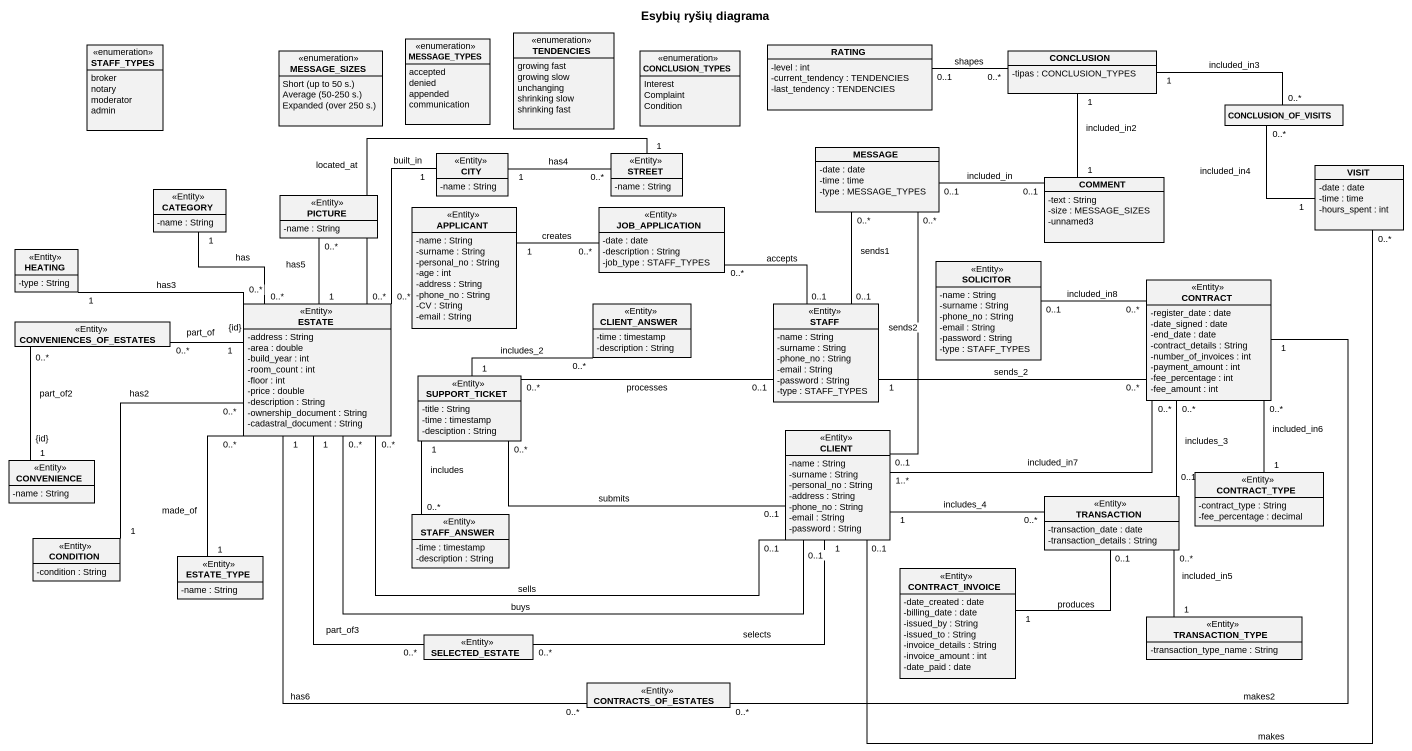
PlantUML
@startuml
title Esybių ryšių diagrama
hide circle
hide empty members
skinparam classAttributeIconSize 0
enum STAFF_TYPES {
  broker
  notary
  moderator
  admin
}
enum MESSAGE_SIZES {
  {field} Short (up to 50 s.)
  {field} Average (50-250 s.)
  {field} Expanded (over 250 s.)
}
enum MESSAGE_TYPES {
  accepted
  denied
  appended
  communication
}
enum TENDENCIES {
  growing fast
  growing slow
  unchanging
  shrinking slow
  shrinking fast
}
enum CONCLUSION_TYPES {
  Interest
  Complaint
  Condition
}
class RATING {
  -level : int
  -current_tendency : TENDENCIES
  -last_tendency : TENDENCIES
}
class CONCLUSION {
  -tipas : CONCLUSION_TYPES
}
class CONCLUSION_OF_VISITS
class CITY <<Entity>> {
  -name : String
}
class STREET <<Entity>> {
  -name : String
}
class MESSAGE {
  -date : date
  -time : time
  -type : MESSAGE_TYPES
}
class VISIT {
  -date : date
  -time : time
  -hours_spent : int
}
class CATEGORY <<Entity>> {
  -name : String
}
class PICTURE <<Entity>> {
  -name : String
}
class APPLICANT <<Entity>> {
  -name : String
  -surname : String
  -personal_no : String
  -age : int
  -address : String
  -phone_no : String
  -CV : String
  -email : String
}
class JOB_APPLICATION <<Entity>> {
  -date : date
  -description : String
  -job_type : STAFF_TYPES
}
class COMMENT {
  -text : String
  -size : MESSAGE_SIZES
  -unnamed3
}
class HEATING <<Entity>> {
  -type : String
}
class SOLICITOR <<Entity>> {
  -name : String
  -surname : String
  -phone_no : String
  -email : String
  -password : String
  -type : STAFF_TYPES
}
class CONTRACT <<Entity>> {
  -register_date : date
  -date_signed : date
  -end_date : date
  -contract_details : String
  -number_of_invoices : int
  -payment_amount : int
  -fee_percentage : int
  -fee_amount : int
}
class CONVENIENCES_OF_ESTATES <<Entity>>
class ESTATE <<Entity>> {
  -address : String
  -area : double
  -build_year : int
  -room_count : int
  -floor : int
  -price : double
  -description : String
  -ownership_document : String
  -cadastral_document : String
}
class CLIENT_ANSWER <<Entity>> {
  -time : timestamp
  -description : String
}
class STAFF <<Entity>> {
  -name : String
  -surname : String
  -phone_no : String
  -email : String
  -password : String
  -type : STAFF_TYPES
}
class SUPPORT_TICKET <<Entity>> {
  -title : String
  -time : timestamp
  -desciption : String
}
class CLIENT <<Entity>> {
  -name : String
  -surname : String
  -personal_no : String
  -address : String
  -phone_no : String
  -email : String
  -password : String
}
class CONVENIENCE <<Entity>> {
  -name : String
}
class CONTRACT_TYPE <<Entity>> {
  -contract_type : String
  -fee_percentage : decimal
}
class STAFF_ANSWER <<Entity>> {
  -time : timestamp
  -description : String
}
class TRANSACTION <<Entity>> {
  -transaction_date : date
  -transaction_details : String
}
class CONDITION <<Entity>> {
  -condition : String
}
class ESTATE_TYPE <<Entity>> {
  -name : String
}
class CONTRACT_INVOICE <<Entity>> {
  -date_created : date
  -billing_date : date
  -issued_by : String
  -issued_to : String
  -invoice_details : String
  -invoice_amount : int
  -date_paid : date
}
class SELECTED_ESTATE <<Entity>>
class TRANSACTION_TYPE <<Entity>> {
  -transaction_type_name : String
}
class CONTRACTS_OF_ESTATES <<Entity>>
CONCLUSION "0..*" -left- "0..1" RATING : shapes
CONCLUSION "1" -right- "0..*" CONCLUSION_OF_VISITS : included_in3
CITY "1" -right- "0..*" STREET : has4
CITY "1" -- "0..*" ESTATE : built_in
MESSAGE "0..*" -- "0..1" STAFF : sends1
MESSAGE "0..*" -- "0..1" CLIENT : sends2
VISIT "1" -up- "0..*" CONCLUSION_OF_VISITS : included_in4
JOB_APPLICATION "0..*" -left- "1" APPLICANT : creates
JOB_APPLICATION "0..*" -- "0..1" STAFF : accepts
COMMENT "1" -up- "1" CONCLUSION : included_in2
COMMENT "0..1" -left- "0..1" MESSAGE : included_in
HEATING "1" -right- "0..*" ESTATE : has3
CONTRACT "0..*" -left- "0..1" SOLICITOR : included_in8
CONTRACT "0..*" -- "0..1" TRANSACTION : includes_3
CONVENIENCES_OF_ESTATES "0..*" -right- "1\n{id}" ESTATE : part_of
CONVENIENCES_OF_ESTATES "0..*" -- "1\n{id}" CONVENIENCE : part_of2
ESTATE "0..*" -right- "1" STREET : located_at
ESTATE "0..*" -up- "1" CATEGORY : has
ESTATE "1" -up- "0..*" PICTURE : has5
ESTATE "0..*" -- "1" CONDITION : has2
ESTATE "0..*" -- "1" ESTATE_TYPE : made_of
ESTATE "1" -- "0..*" SELECTED_ESTATE : part_of3
ESTATE "1" -- "0..*" CONTRACTS_OF_ESTATES : has6
STAFF "1" -right- "0..*" CONTRACT : sends_2
SUPPORT_TICKET "1" -right- "0..*" CLIENT_ANSWER : includes_2
SUPPORT_TICKET "0..*" -right- "0..1" STAFF : processes
SUPPORT_TICKET "0..*" -right- "0..1" CLIENT : submits
SUPPORT_TICKET "1" -- "0..*" STAFF_ANSWER : includes
CLIENT "0..1" -right- "0..*" VISIT : makes
CLIENT "1..*" -right- "0..*" CONTRACT : included_in7
CLIENT "0..1" -left- "0..*" ESTATE : sells
CLIENT "0..1" -left- "0..*" ESTATE : buys
CLIENT "1" -right- "0..*" TRANSACTION : includes_4
CONTRACT_TYPE "1" -up- "0..*" CONTRACT : included_in6
TRANSACTION "0..1" -- "1" CONTRACT_INVOICE : produces
TRANSACTION "0..*" -- "1" TRANSACTION_TYPE : included_in5
SELECTED_ESTATE "0..*" -right- "1" CLIENT : selects
CONTRACTS_OF_ESTATES "0..*" -up- "1" CONTRACT : makes2
@enduml
